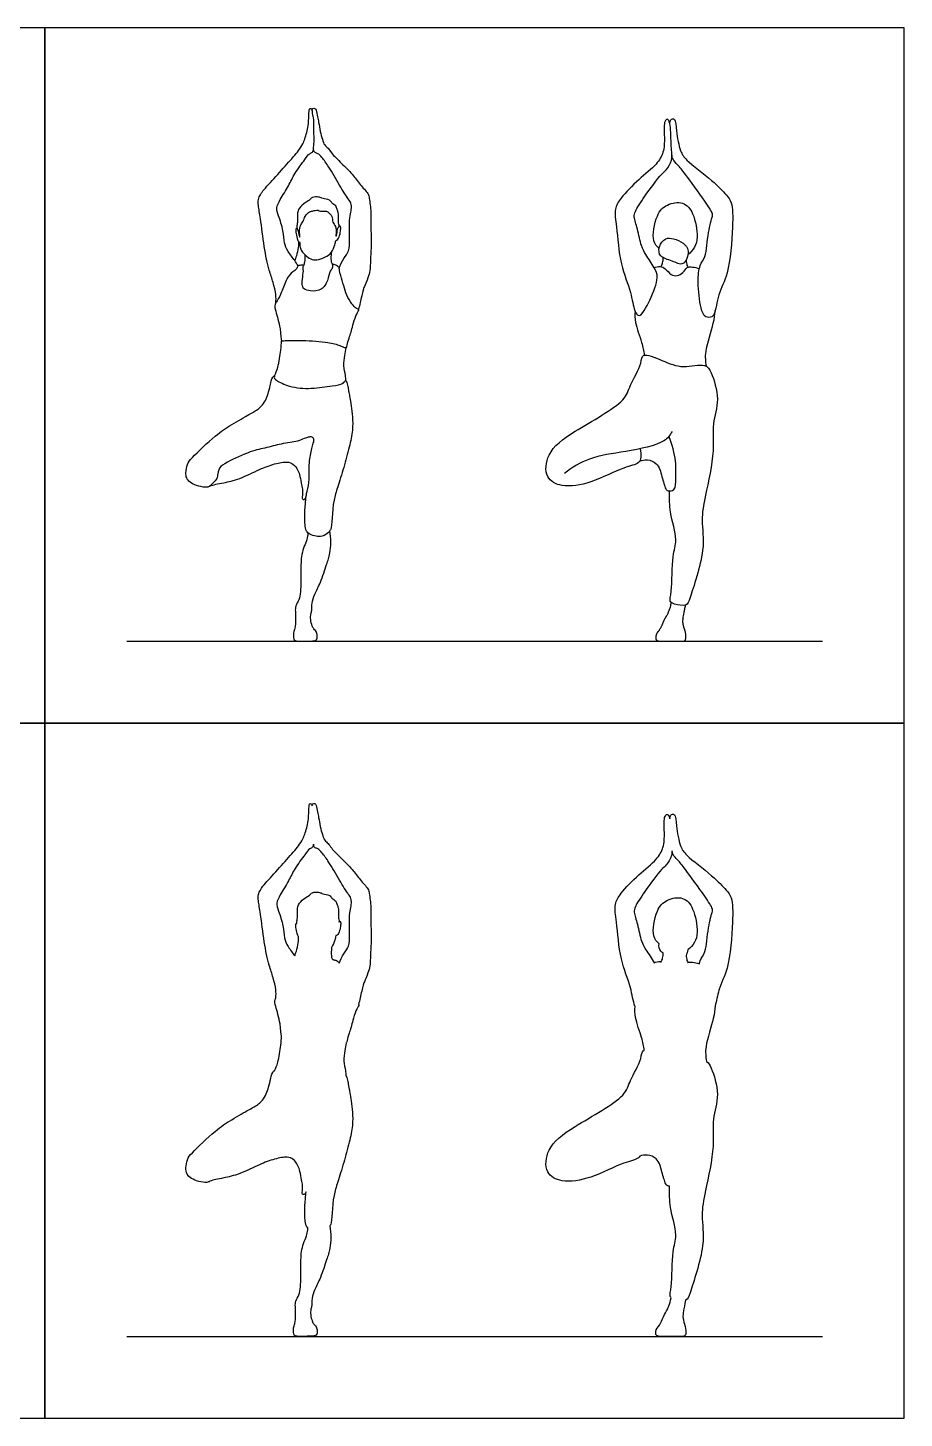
# Model space of a CAD drawing. Header units: millimetres. Extents: x 0.3 to 34.9, y 0.2 to 32.
# Drawn here: x 3.42 to 6.69, y 20.61 to 25.79 of the extents above; entities that cross this region are included whole.
import ezdxf

# ---------------------------------------------------------------- set-up
doc = ezdxf.new("R2010")
doc.units = ezdxf.units.MM
for name, color, linetype, true_color in [('AG-DIAGRAM', 7, 'Continuous', 0xfecc66), ('AG-OUTLINE', 7, 'Continuous', 0x8000ff), ('AG-PEOPLE', 7, 'Continuous', 0x66ccff), ('X-VPRT', 6, 'Continuous', 0xff00ff)]:
    doc.layers.add(name, color=color, linetype=linetype, true_color=true_color)

msp = doc.modelspace()

# ---------------------------------------------------------------- linework, layer by layer
at = {"layer": 'AG-DIAGRAM'}
for points in [[(3.7927, 23.5048), (6.3835, 23.5048)], [(3.7927, 20.914), (6.3835, 20.914)]]:
    msp.add_lwpolyline(points, dxfattribs=at)
at = {"layer": 'AG-OUTLINE'}
for points, knots in [([(4.6558, 22.1511), (4.6579, 22.1595), (4.6621, 22.1744), (4.6722, 22.2237), (4.6771, 22.2343), (4.6923, 22.2705), (4.6996, 22.2942), (4.7007, 22.3572), (4.7051, 22.4021), (4.6996, 22.4659), (4.7034, 22.5097), (4.6963, 22.5645), (4.6926, 22.5831), (4.659, 22.6173), (4.6333, 22.6556), (4.5931, 22.6936), (4.5553, 22.7316), (4.5441, 22.7514), (4.5277, 22.7623), (4.5209, 22.7853), (4.5128, 22.8132), (4.5074, 22.8477), (4.5031, 22.8671), (4.4984, 22.8924), (4.4947, 22.9006), (4.485, 22.9002), (4.4837, 22.8962), (4.4836, 22.8927), (4.4836, 22.8915), (4.4832, 22.8938), (4.4809, 22.8983), (4.4758, 22.9001), (4.472, 22.8976), (4.4706, 22.8715), (4.4688, 22.8226), (4.4522, 22.7746), (4.4372, 22.7466), (4.3935, 22.6967), (4.3442, 22.6413), (4.2958, 22.5892), (4.2909, 22.5778), (4.2804, 22.56), (4.2825, 22.536), (4.292, 22.4848), (4.3027, 22.3851), (4.3212, 22.2983), (4.338, 22.253), (4.3492, 22.206), (4.3486, 22.1855), (4.3479, 22.1755), (4.3466, 22.1734), (4.3427, 22.166), (4.3468, 22.1405), (4.3667, 22.0841), (4.366, 22.0376), (4.3689, 22.0337), (4.3685, 22.0222), (4.3676, 22), (4.3568, 21.9344), (4.3478, 21.9137), (4.3433, 21.9034), (4.3433, 21.9035), (4.3431, 21.9046), (4.3353, 21.9008), (4.3275, 21.8719), (4.3201, 21.8356), (4.3043, 21.7944), (4.2723, 21.7721), (4.2528, 21.7619), (4.1785, 21.7196), (4.1241, 21.6837), (4.0362, 21.6001), (4.017, 21.5759), (4.0118, 21.5419), (4.0139, 21.5222), (4.0273, 21.5048), (4.0524, 21.4927), (4.0829, 21.4872), (4.0955, 21.4881), (4.1003, 21.491), (4.1017, 21.4921), (4.109, 21.4947), (4.1246, 21.4997), (4.1556, 21.5045), (4.2158, 21.5184), (4.2858, 21.5553), (4.3405, 21.5754), (4.3909, 21.5851), (4.4148, 21.5741), (4.4293, 21.5536), (4.4384, 21.5292), (4.4428, 21.4974), (4.4488, 21.4766), (4.4466, 21.4575), (4.4452, 21.4474), (4.4495, 21.4414), (4.4564, 21.4436), (4.4598, 21.4496), (4.4604, 21.4528), (4.4603, 21.4516), (4.4596, 21.4456), (4.4579, 21.4245), (4.4519, 21.3538), (4.4608, 21.3259), (4.4649, 21.3206), (4.4668, 21.3187), (4.4666, 21.3124), (4.4674, 21.2986), (4.4413, 21.2426), (4.4413, 21.1845), (4.4408, 21.0997), (4.436, 21.0694), (4.4202, 21.0458), (4.4203, 21.0243), (4.422, 20.9953), (4.4202, 20.962), (4.412, 20.9469), (4.4139, 20.9229), (4.4194, 20.9125), (4.4568, 20.9137), (4.4703, 20.9149), (4.4872, 20.9141), (4.5013, 20.9183), (4.5014, 20.9309), (4.502, 20.9474), (4.4886, 20.9595), (4.4825, 20.9713), (4.4766, 20.9946), (4.4772, 21.0159), (4.4834, 21.0295), (4.4808, 21.0567), (4.4928, 21.0908), (4.5155, 21.1332), (4.5367, 21.2012), (4.5522, 21.2417), (4.5539, 21.2987), (4.5493, 21.3259), (4.5497, 21.3266), (4.5509, 21.3287), (4.5587, 21.3413), (4.5546, 21.4139), (4.5773, 21.4852), (4.6007, 21.5606), (4.6217, 21.6362), (4.6352, 21.699), (4.6337, 21.7492), (4.6282, 21.7897), (4.6237, 21.8211), (4.6218, 21.8326), (4.618, 21.8503), (4.6169, 21.8629), (4.6117, 21.8818), (4.6094, 21.8853), (4.6084, 21.8852), (4.6084, 21.8852), (4.6082, 21.8917), (4.6084, 21.9052), (4.5975, 21.9406), (4.6051, 21.9787), (4.6076, 21.9985), (4.6094, 22.0082), (4.6094, 22.0083), (4.6099, 22.0084), (4.6126, 22.0096), (4.6126, 22.0207), (4.6217, 22.0446), (4.6335, 22.0859), (4.6435, 22.1249), (4.6565, 22.1462), (4.6577, 22.15), (4.6563, 22.1509), (4.6558, 22.1511)], [-14.148397, -14.148397, -14.148397, -14.148397, -13.85405, -13.45565, -13.241261, -12.894895, -12.592365, -12.145249, -11.741344, -11.289165, -10.889857, -10.472033, -10.220423, -9.834091, -9.433264, -8.998329, -8.576484, -8.305663, -8.0613, -7.785625, -7.467171, -7.129702, -6.861287, -6.572844, -6.410907, -6.263091, -6.132072, -6.074709, -6.074709, -6.074709, -5.922442, -5.790124, -5.667464, -5.383706, -4.96193, -4.560011, -4.237053, -3.776448, -3.251697, -2.779265, -2.577394, -2.329947, -2.054984, -1.643362, -1.053545, -0.506702, -0.103887, 0.289602, 0.607898, 0.607898, 0.607898, 0.716109, 1.009175, 1.48197, 1.87105, 1.87105, 1.87105, 2.211534, 2.676579, 3.011047, 3.011047, 3.011047, 3.019407, 3.154904, 3.613909, 4.21479, 5.262336, 6.096189, 6.473632, 6.98681, 7.498394, 8.121005, 8.448857, 8.761839, 9.015688, 9.27165, 9.564029, 9.890041, 10.103798, 10.193968, 10.193968, 10.193968, 10.472972, 10.791851, 11.246042, 11.764501, 12.213675, 12.616395, 12.911732, 13.330348, 13.624226, 13.956096, 14.22686, 14.477252, 14.659116, 14.796615, 14.940093, 15.108451, 15.108451, 15.108451, 15.175159, 15.454221, 16.744077, 16.922326, 17.031413, 17.031413, 17.031413, 17.282411, 17.720113, 18.181561, 18.708654, 19.02995, 19.323915, 19.586296, 19.9024, 20.232612, 20.474238, 20.751139, 20.93045, 21.423152, 21.636102, 21.973613, 22.347069, 22.540985, 22.77742, 23.012577, 23.223901, 23.50662, 23.771213, 23.989322, 24.282702, 24.626081, 25.033776, 25.515591, 25.904955, 26.429766, 26.429766, 26.429766, 26.478649, 26.599992, 28.03093, 28.540412, 29.06407, 29.576504, 30.039017, 30.445647, 30.820269, 31.141551, 31.334673, 31.685184, 31.897253, 32.155942, 32.265089, 32.265089, 32.265089, 32.265089, 32.520907, 32.868006, 33.228933, 33.543004, 33.543004, 33.543004, 33.544664, 33.581205, 33.774618, 34.187949, 34.722268, 35.096011, 35.379821, 35.48036, 35.524307, 35.524307, 35.524307, 35.524307]), ([(5.9845, 22.146), (5.9884, 22.1618), (5.9984, 22.2181), (6.0368, 22.2832), (6.0506, 22.4538), (6.0501, 22.5478), (6.0245, 22.579), (5.9735, 22.6333), (5.8758, 22.7045), (5.8532, 22.7395), (5.8384, 22.8125), (5.8376, 22.8604), (5.8245, 22.8611), (5.8188, 22.8576), (5.815, 22.8478), (5.8154, 22.8429), (5.8138, 22.8502), (5.8102, 22.8584), (5.8025, 22.8604), (5.7918, 22.8455), (5.7965, 22.7905), (5.7937, 22.7353), (5.7661, 22.6881), (5.6987, 22.636), (5.6328, 22.5684), (5.6067, 22.524), (5.6186, 22.4545), (5.6279, 22.3186), (5.6716, 22.2191), (5.6786, 22.1627), (5.6855, 22.1445), (5.6857, 22.144), (5.6851, 22.1301), (5.6832, 22.1021), (5.7129, 22.027), (5.7175, 21.996), (5.7203, 21.98), (5.7193, 21.9798), (5.71, 21.9768), (5.7123, 21.9446), (5.6628, 21.8662), (5.653, 21.8031), (5.4569, 21.6984), (5.3568, 21.6225), (5.347, 21.5207), (5.4167, 21.4848), (5.524, 21.5013), (5.6374, 21.5622), (5.6929, 21.5723), (5.702, 21.5834), (5.7032, 21.5856), (5.7122, 21.5889), (5.7317, 21.5923), (5.7715, 21.5796), (5.786, 21.5285), (5.7982, 21.4825), (5.8053, 21.4749), (5.8122, 21.474), (5.8141, 21.4739), (5.8141, 21.445), (5.8129, 21.3935), (5.8475, 21.2895), (5.821, 21.2333), (5.8257, 21.103), (5.8133, 21.0673), (5.8191, 21.0597), (5.8207, 21.0584), (5.8148, 21.034), (5.809, 21.0176), (5.7974, 21.0005), (5.7923, 20.9905), (5.7835, 20.9675), (5.7782, 20.9579), (5.7658, 20.9426), (5.7627, 20.9347), (5.7627, 20.9182), (5.7688, 20.914), (5.7932, 20.914), (5.8084, 20.914), (5.8449, 20.914), (5.8575, 20.914), (5.8716, 20.914), (5.8752, 20.919), (5.8754, 20.9388), (5.8737, 20.9489), (5.8664, 20.9697), (5.8644, 20.9791), (5.8637, 20.9959), (5.867, 21.0164), (5.874, 21.0489), (5.874, 21.0489), (5.883, 21.0521), (5.8912, 21.0813), (5.9521, 21.2549), (5.9296, 21.364), (5.9479, 21.4576), (5.9849, 21.6232), (5.9697, 21.7227), (6.0041, 21.8135), (5.9741, 21.9076), (5.9596, 21.9342), (5.9516, 21.939), (5.9495, 21.9573), (5.9437, 21.9931), (5.9806, 22.0998), (5.9825, 22.1302), (5.9845, 22.146)], [0.328828, 0.328828, 0.328828, 0.328828, 0.703979, 1.239426, 1.990243, 2.535684, 2.873308, 3.373026, 3.999855, 4.370848, 4.869511, 5.244413, 5.405974, 5.549356, 5.769011, 5.769011, 5.769011, 5.983414, 6.117739, 6.331197, 6.755218, 7.185029, 7.593814, 8.127219, 8.68644, 9.077512, 9.543682, 10.216371, 10.823769, 11.304168, 11.315872, 11.315872, 11.315872, 11.686767, 12.191904, 12.592144, 12.592144, 12.592144, 12.625046, 12.945132, 13.488637, 13.940145, 14.774957, 15.430523, 15.943706, 16.399118, 16.993751, 17.656444, 18.090148, 18.185007, 18.185007, 18.185007, 18.491801, 18.837089, 19.252714, 19.644519, 19.840744, 19.90922, 19.90922, 19.90922, 20.384917, 20.968771, 21.428169, 22.079394, 22.42724, 22.518707, 22.518707, 22.518707, 22.640993, 22.640993, 22.763279, 22.763279, 22.885565, 22.885565, 23.007852, 23.007852, 23.130138, 23.130138, 23.252424, 23.252424, 23.37471, 23.37471, 23.496996, 23.496996, 23.619283, 23.619283, 23.741569, 23.741569, 23.863855, 23.863855, 23.863855, 23.863891, 24.18978, 24.961259, 25.569481, 26.124731, 26.866931, 27.441166, 27.994946, 28.568033, 28.84545, 28.84545, 28.84545, 29.271671, 29.86676, 30.262368, 30.262368, 30.262368, 30.262368]), ([(4.5819, 22.4583), (4.5819, 22.4584), (4.583, 22.46), (4.5843, 22.4647), (4.5804, 22.4736), (4.5817, 22.4891), (4.581, 22.5112), (4.5757, 22.5225), (4.5733, 22.5378), (4.5552, 22.5461), (4.5497, 22.5603), (4.5228, 22.5624), (4.5168, 22.567), (4.4991, 22.5715), (4.48, 22.5684), (4.4736, 22.5564), (4.4509, 22.5461), (4.4305, 22.5235), (4.4274, 22.5058), (4.43, 22.4799), (4.426, 22.4634), (4.4258, 22.4554), (4.4263, 22.4531), (4.425, 22.4528), (4.4209, 22.4523), (4.4222, 22.4369), (4.4277, 22.4166), (4.4296, 22.405), (4.4318, 22.4033), (4.4318, 22.4033), (4.4322, 22.3958), (4.4322, 22.3812), (4.4245, 22.3496), (4.4205, 22.338), (4.4183, 22.3321), (4.4182, 22.3322), (4.4112, 22.3422), (4.3917, 22.3668), (4.3775, 22.3989), (4.3766, 22.4439), (4.3586, 22.4983), (4.3478, 22.5291), (4.3646, 22.5613), (4.3964, 22.6124), (4.4171, 22.6575), (4.4547, 22.7076), (4.4718, 22.732), (4.4851, 22.7353), (4.4878, 22.7445), (4.4881, 22.7486), (4.4882, 22.7468), (4.4888, 22.742), (4.4937, 22.7339), (4.506, 22.7322), (4.5214, 22.7155), (4.5473, 22.6792), (4.5841, 22.6161), (4.6155, 22.5623), (4.6298, 22.5484), (4.63, 22.5212), (4.6214, 22.4996), (4.6217, 22.4159), (4.6233, 22.3684), (4.5994, 22.3413), (4.5888, 22.3169), (4.5838, 22.3048), (4.5837, 22.3052), (4.5831, 22.3069), (4.5807, 22.31), (4.5736, 22.3155), (4.5638, 22.3178), (4.5606, 22.3185), (4.56, 22.3182), (4.5582, 22.3205), (4.5536, 22.3264), (4.5548, 22.3541), (4.5547, 22.3605), (4.5548, 22.364), (4.5609, 22.3722), (4.5678, 22.3908), (4.5703, 22.4022), (4.5712, 22.4077), (4.5727, 22.4079), (4.5774, 22.4077), (4.5867, 22.4277), (4.5896, 22.4454), (4.5896, 22.4598), (4.5852, 22.4607), (4.5828, 22.4593), (4.5819, 22.4583)], [-4.828881, -4.828881, -4.828881, -4.828881, -4.823957, -4.682353, -4.508478, -4.277934, -4.007051, -3.802046, -3.585402, -3.339436, -3.121239, -2.838793, -2.665771, -2.438038, -2.075727, -1.88364, -1.59406, -1.279938, -1.037308, -0.744674, -0.496917, -0.346581, -0.346581, -0.346581, -0.230708, -0.021656, 0.259826, 0.464353, 0.468754, 0.468754, 0.468754, 0.742884, 1.068212, 1.319066, 1.319066, 1.319066, 1.324984, 1.700742, 2.041787, 2.429239, 2.868756, 3.187157, 3.52257, 3.969717, 4.389042, 4.847229, 5.15489, 5.351459, 5.554675, 5.554675, 5.554675, 5.649711, 5.8307, 6.023823, 6.287141, 6.672655, 7.181634, 7.633507, 7.882983, 8.162373, 8.447505, 8.973857, 9.374497, 9.710085, 10.062567, 10.062567, 10.062567, 10.100052, 10.210388, 10.344656, 10.52068, 10.597072, 10.597072, 10.597072, 10.756953, 11.058632, 11.246877, 11.246877, 11.246877, 11.563631, 11.796667, 11.796667, 11.796667, 11.92208, 12.176081, 12.439731, 12.641969, 12.743657, 12.857231, 12.857231, 12.857231, 12.857231]), ([(5.8235, 22.7231), (5.8241, 22.7186), (5.8268, 22.7069), (5.847, 22.6883), (5.8745, 22.653), (5.9434, 22.5586), (5.9756, 22.5093), (5.9742, 22.4973), (5.9551, 22.4347), (5.9528, 22.3468), (5.9312, 22.3237), (5.926, 22.3068), (5.9251, 22.3026), (5.9171, 22.3061), (5.9016, 22.3088), (5.8875, 22.3094), (5.8825, 22.3075), (5.8813, 22.3101), (5.8789, 22.3154), (5.8761, 22.3279), (5.8758, 22.3342), (5.879, 22.3402), (5.8813, 22.3474), (5.8825, 22.3545), (5.8925, 22.362), (5.9102, 22.3826), (5.9213, 22.4216), (5.9068, 22.5092), (5.867, 22.5555), (5.8018, 22.5438), (5.7626, 22.5039), (5.7459, 22.4032), (5.7671, 22.3857), (5.7751, 22.3773), (5.7737, 22.3669), (5.7767, 22.3527), (5.7874, 22.345), (5.7907, 22.3432), (5.791, 22.3368), (5.7894, 22.3239), (5.7854, 22.3145), (5.7829, 22.3101), (5.7817, 22.3104), (5.7735, 22.3116), (5.7639, 22.3094), (5.7573, 22.3059), (5.7486, 22.3214), (5.7255, 22.3557), (5.7071, 22.3866), (5.6965, 22.4496), (5.6801, 22.4938), (5.686, 22.5185), (5.7216, 22.5722), (5.7823, 22.6553), (5.8027, 22.6687), (5.8215, 22.6984), (5.8234, 22.7175), (5.8235, 22.7231)], [-5.094719, -5.094719, -5.094719, -5.094719, -4.918911, -4.622616, -4.234594, -3.599966, -3.177077, -2.99875, -2.543718, -2.001727, -1.647114, -1.542351, -1.542351, -1.542351, -1.250464, -1.033071, -1.033071, -1.033071, -0.864104, -0.614758, -0.614758, -0.614758, -0.459846, -0.459846, -0.459846, -0.109307, 0.252217, 0.786216, 1.210237, 1.639582, 2.067979, 2.620625, 2.958931, 2.958931, 2.958931, 3.235702, 3.33922, 3.33922, 3.33922, 3.590108, 3.812486, 3.812486, 3.812486, 3.85966, 4.131164, 4.131164, 4.131164, 4.566682, 4.916724, 5.373765, 5.762201, 6.03002, 6.496148, 7.075971, 7.363294, 7.727533, 7.869123, 7.869123, 7.869123, 7.869123])]:
    msp.add_open_spline(points, degree=3, knots=knots, dxfattribs=at)
at = {"layer": 'AG-PEOPLE'}
for points, knots in [([(4.3479, 24.7663), (4.3486, 24.7763), (4.3492, 24.7968), (4.338, 24.8438), (4.3212, 24.8891), (4.3027, 24.9759), (4.292, 25.0756), (4.2825, 25.1268), (4.2804, 25.1508), (4.2909, 25.1686), (4.2958, 25.18), (4.3442, 25.2321), (4.3935, 25.2875), (4.4372, 25.3374), (4.4522, 25.3654), (4.4688, 25.4134), (4.4706, 25.4623), (4.472, 25.4884), (4.4758, 25.4909), (4.4809, 25.4891), (4.4832, 25.4846), (4.4836, 25.4823)], [0, 0, 0, 0, 0.318296, 0.711784, 1.114599, 1.661443, 2.251259, 2.662881, 2.937844, 3.185292, 3.387162, 3.859594, 4.384345, 4.844951, 5.167908, 5.569828, 5.991603, 6.275361, 6.398022, 6.53034, 6.682607, 6.682607, 6.682607, 6.682607]), ([(4.5838, 24.8956), (4.5888, 24.9077), (4.5994, 24.9321), (4.6233, 24.9592), (4.6217, 25.0067), (4.6214, 25.0904), (4.63, 25.112), (4.6298, 25.1392), (4.6155, 25.1531), (4.5841, 25.2069), (4.5473, 25.27), (4.5214, 25.3063), (4.506, 25.323), (4.4937, 25.3247), (4.4877, 25.3346), (4.4883, 25.3461), (4.4922, 25.3741), (4.4878, 25.4023), (4.4909, 25.4483), (4.4844, 25.4699), (4.4831, 25.4851), (4.485, 25.491), (4.4947, 25.4914), (4.4984, 25.4832), (4.5031, 25.4579), (4.5074, 25.4385), (4.5128, 25.404), (4.5209, 25.3761), (4.5277, 25.3531), (4.5441, 25.3422), (4.5553, 25.3224), (4.5931, 25.2844), (4.6333, 25.2464), (4.659, 25.2081), (4.6926, 25.1739), (4.6963, 25.1553), (4.7034, 25.1005), (4.6996, 25.0567), (4.7051, 24.9929), (4.7007, 24.948), (4.6996, 24.885), (4.6923, 24.8613), (4.6771, 24.8251), (4.6722, 24.8145), (4.6621, 24.7652), (4.6579, 24.7503), (4.6558, 24.7419)], [0.018326, 0.018326, 0.018326, 0.018326, 0.370809, 0.706396, 1.107036, 1.633389, 1.91852, 2.19791, 2.447386, 2.899259, 3.408238, 3.793753, 4.05707, 4.250194, 4.431182, 4.625636, 4.925782, 5.245624, 5.6352, 5.914415, 6.132072, 6.263091, 6.410907, 6.572844, 6.861287, 7.129702, 7.467171, 7.785625, 8.0613, 8.305663, 8.576484, 8.998329, 9.433264, 9.834091, 10.220423, 10.472033, 10.889857, 11.289165, 11.741344, 12.145249, 12.592365, 12.894895, 13.241261, 13.45565, 13.85405, 14.148397, 14.148397, 14.148397, 14.148397]), ([(5.7573, 24.8967), (5.7644, 24.8841), (5.7755, 24.8585), (5.7448, 24.7796), (5.7029, 24.7037), (5.6803, 24.7398), (5.6716, 24.8099), (5.6279, 24.9094), (5.6186, 25.0453), (5.6067, 25.1148), (5.6328, 25.1592), (5.6987, 25.2268), (5.7661, 25.2789), (5.7937, 25.3261), (5.7965, 25.3813), (5.7918, 25.4363), (5.8025, 25.4512), (5.811, 25.449), (5.8197, 25.4246), (5.8188, 25.348), (5.828, 25.2993), (5.8027, 25.2595), (5.7823, 25.2461), (5.7216, 25.163), (5.686, 25.1093), (5.6801, 25.0846), (5.6965, 25.0404), (5.7071, 24.9774), (5.7255, 24.9465), (5.7486, 24.9122), (5.7573, 24.8967)], [0, 0, 0, 0, 0.356597, 0.894617, 1.373456, 1.650724, 2.131123, 2.738521, 3.411209, 3.87738, 4.268452, 4.827673, 5.361078, 5.769863, 6.199674, 6.623695, 6.837153, 6.971478, 7.242638, 7.749223, 8.160865, 8.525104, 8.812427, 9.39225, 9.858378, 10.126197, 10.514633, 10.971674, 11.321716, 11.757234, 11.757234, 11.757234, 11.757234]), ([(5.8154, 25.4337), (5.815, 25.4386), (5.8188, 25.4484), (5.8245, 25.4519), (5.8376, 25.4512), (5.8384, 25.4033), (5.8532, 25.3303), (5.8758, 25.2953), (5.9735, 25.2241), (6.0245, 25.1698), (6.0501, 25.1386), (6.0506, 25.0446), (6.0368, 24.874), (5.9958, 24.8044), (5.984, 24.7243), (5.9764, 24.7166), (5.966, 24.711), (5.9453, 24.7095), (5.9273, 24.7496), (5.9189, 24.8417), (5.9237, 24.9065), (5.9528, 24.9376), (5.9551, 25.0255), (5.9742, 25.0881), (5.9756, 25.1001), (5.9434, 25.1494), (5.8745, 25.2438), (5.847, 25.2791), (5.825, 25.2993), (5.8235, 25.3132), (5.8233, 25.3195)], [-5.769011, -5.769011, -5.769011, -5.769011, -5.549356, -5.405974, -5.244413, -4.869511, -4.370848, -3.999855, -3.373026, -2.873308, -2.535684, -1.990243, -1.239426, -0.703979, -0.215215, 0, 0, 0.280756, 0.63179, 1.193651, 1.647114, 2.001727, 2.543718, 2.99875, 3.177077, 3.599966, 4.234594, 4.622616, 4.918911, 5.168553, 5.168553, 5.168553, 5.168553]), ([(4.4306, 24.9037), (4.4265, 24.9103), (4.4185, 24.9237), (4.3917, 24.9576), (4.3775, 24.9897), (4.3766, 25.0347), (4.3586, 25.0891), (4.3478, 25.1199), (4.3646, 25.1521), (4.3964, 25.2032), (4.4171, 25.2483), (4.4547, 25.2984), (4.4718, 25.3228), (4.4851, 25.3261), (4.4878, 25.3353), (4.4881, 25.3394)], [0, 0, 0, 0, 0.279349, 0.655107, 0.996152, 1.383605, 1.823121, 2.141522, 2.476936, 2.924083, 3.343407, 3.801594, 4.109255, 4.305824, 4.509041, 4.509041, 4.509041, 4.509041]), ([(4.4363, 25.0112), (4.4354, 25.0126), (4.4307, 25.0382), (4.4258, 25.042), (4.4258, 25.0535), (4.43, 25.0707), (4.4274, 25.0966), (4.4305, 25.1143), (4.4509, 25.1369), (4.4736, 25.1472), (4.48, 25.1592), (4.4991, 25.1623), (4.5168, 25.1578), (4.5228, 25.1532), (4.5497, 25.1511), (4.5552, 25.1369), (4.5733, 25.1286), (4.5757, 25.1133), (4.581, 25.102), (4.5817, 25.0799), (4.5804, 25.0644), (4.5843, 25.0555), (4.5824, 25.0488), (4.577, 25.0449), (4.5758, 25.0236), (4.5716, 25.0105), (4.5718, 25.0269), (4.5739, 25.0514), (4.557, 25.0653), (4.5597, 25.0891), (4.5445, 25.1013), (4.5374, 25.11), (4.5131, 25.1063), (4.5062, 25.1117), (4.4939, 25.1112), (4.4875, 25.1077), (4.4717, 25.1077), (4.4561, 25.0885), (4.4501, 25.0703), (4.4406, 25.0564), (4.4348, 25.0454), (4.4375, 25.0094), (4.4363, 25.0112)], [0, 0, 0, 0, 0.162387, 0.314937, 0.496917, 0.744674, 1.037308, 1.279938, 1.59406, 1.88364, 2.075727, 2.438038, 2.665771, 2.838793, 3.121239, 3.339436, 3.585402, 3.802046, 4.007051, 4.277934, 4.508478, 4.682353, 4.823957, 4.965316, 5.239086, 5.404212, 5.589336, 5.880218, 6.135998, 6.404611, 6.64777, 6.836731, 7.109545, 7.281873, 7.47323, 7.630268, 7.847689, 8.127942, 8.384428, 8.617657, 8.838174, 9.045955, 9.045955, 9.045955, 9.045955]), ([(5.7751, 24.9681), (5.7671, 24.9765), (5.7459, 24.994), (5.7626, 25.0947), (5.8018, 25.1346), (5.867, 25.1463), (5.9068, 25.1), (5.9213, 25.0124), (5.9102, 24.9734), (5.8925, 24.9528), (5.8825, 24.9453)], [0, 0, 0, 0, 0.338306, 0.890952, 1.319349, 1.748694, 2.172715, 2.706714, 3.068238, 3.418777, 3.418777, 3.418777, 3.418777]), ([(4.4263, 25.0439), (4.425, 25.0436), (4.4209, 25.0431), (4.4222, 25.0277), (4.4277, 25.0074), (4.4301, 24.993), (4.4347, 24.9933), (4.4363, 24.9933)], [0, 0, 0, 0, 0.1158731, 0.3249255, 0.6064069, 0.8109347, 0.9359747, 0.9359747, 0.9359747, 0.9359747]), ([(4.5712, 24.9985), (4.5727, 24.9987), (4.5774, 24.9985), (4.5867, 25.0185), (4.5896, 25.0362), (4.5896, 25.0506), (4.5852, 25.0515), (4.5828, 25.0501), (4.5819, 25.0491)], [0.003542, 0.003542, 0.003542, 0.003542, 0.128955, 0.382955, 0.646606, 0.848844, 0.950531, 1.064106, 1.064106, 1.064106, 1.064106]), ([(4.4318, 24.9941), (4.4322, 24.9866), (4.4322, 24.972), (4.4245, 24.9404), (4.4205, 24.9288), (4.4183, 24.9229)], [0, 0, 0, 0, 0.2741291, 0.5994579, 0.8503114, 0.8503114, 0.8503114, 0.8503114]), ([(4.4363, 24.9933), (4.4365, 24.9888), (4.4379, 24.9727), (4.4438, 24.9586), (4.4568, 24.9435), (4.4774, 24.9275), (4.5006, 24.9244), (4.5318, 24.9348), (4.5569, 24.9523), (4.5678, 24.9816), (4.5703, 24.993), (4.5712, 24.9985)], [0.135976, 0.135976, 0.135976, 0.135976, 0.393013, 0.623283, 0.877842, 1.169652, 1.443735, 1.771181, 2.090399, 2.407152, 2.640188, 2.640188, 2.640188, 2.640188]), ([(5.8646, 24.988), (5.8542, 24.9954), (5.8303, 25.0059), (5.7979, 25.0096), (5.7713, 24.9766), (5.7762, 24.9334), (5.8237, 24.9251), (5.8688, 24.8966), (5.8913, 24.9618), (5.8744, 24.9809), (5.8646, 24.988)], [0, 0, 0, 0, 0.356467, 0.667811, 1.017786, 1.356416, 1.742348, 2.112656, 2.517805, 2.856231, 2.856231, 2.856231, 2.856231]), ([(4.4515, 24.9055), (4.4534, 24.9097), (4.4568, 24.9182), (4.4582, 24.9357), (4.4571, 24.9442)], [0, 0, 0, 0, 0.2135061, 0.5073017, 0.5073017, 0.5073017, 0.5073017]), ([(4.56, 24.909), (4.5582, 24.9113), (4.5536, 24.9172), (4.5548, 24.9449), (4.5547, 24.9513), (4.5548, 24.9548)], [0.0286169, 0.0286169, 0.0286169, 0.0286169, 0.1884979, 0.4901765, 0.6784223, 0.6784223, 0.6784223, 0.6784223]), ([(5.7829, 24.9009), (5.7854, 24.9053), (5.7894, 24.9147), (5.791, 24.9276), (5.7907, 24.934)], [0, 0, 0, 0, 0.2223788, 0.4732661, 0.4732661, 0.4732661, 0.4732661]), ([(5.8758, 24.925), (5.8761, 24.9187), (5.8789, 24.9062), (5.8813, 24.9009), (5.8825, 24.8983)], [0, 0, 0, 0, 0.2493466, 0.4183136, 0.4183136, 0.4183136, 0.4183136]), ([(4.3689, 24.6245), (4.366, 24.6284), (4.3667, 24.6749), (4.3468, 24.7313), (4.3421, 24.7603), (4.3545, 24.7738), (4.3706, 24.8072), (4.3858, 24.8546), (4.4089, 24.8821), (4.425, 24.8893), (4.4284, 24.9041), (4.436, 24.9056), (4.455, 24.9075), (4.4482, 24.9006), (4.4507, 24.8889), (4.4502, 24.877), (4.4449, 24.8463), (4.4468, 24.8254), (4.4528, 24.816), (4.4776, 24.8076), (4.5205, 24.8113), (4.5423, 24.8477), (4.5467, 24.8848), (4.562, 24.8964), (4.5579, 24.9098), (4.5631, 24.9088), (4.5736, 24.9063), (4.5807, 24.9008), (4.5843, 24.8961), (4.584, 24.8895), (4.5891, 24.8663), (4.6009, 24.829), (4.6099, 24.7948), (4.6293, 24.7625), (4.6463, 24.744), (4.6581, 24.7419), (4.6565, 24.737), (4.6435, 24.7157), (4.6335, 24.6767), (4.6217, 24.6354), (4.6126, 24.6115), (4.6126, 24.5982), (4.6017, 24.5991), (4.5848, 24.6086), (4.5382, 24.6206), (4.4516, 24.6269), (4.3801, 24.6256), (4.3718, 24.6237), (4.3696, 24.6236), (4.3689, 24.6245)], [0, 0, 0, 0, 0.38908, 0.861874, 1.154941, 1.385713, 1.735524, 2.152061, 2.492395, 2.727134, 2.930754, 3.095304, 3.315765, 3.443146, 3.637601, 3.841246, 4.165679, 4.42901, 4.607292, 4.893299, 5.261174, 5.62573, 5.974456, 6.219982, 6.392429, 6.499008, 6.675032, 6.8093, 6.919636, 7.099376, 7.383597, 7.74733, 8.095462, 8.451132, 8.740125, 8.914479, 9.015018, 9.298828, 9.672571, 10.20689, 10.62022, 10.813634, 10.973071, 11.22089, 11.614186, 12.177692, 12.656381, 12.807327, 12.90066, 12.90066, 12.90066, 12.90066]), ([(5.7573, 24.8967), (5.7639, 24.9002), (5.7799, 24.9038), (5.7993, 24.8947), (5.8185, 24.8693), (5.8429, 24.8645), (5.866, 24.8774), (5.8778, 24.9006), (5.9004, 24.8998), (5.9171, 24.8969), (5.9251, 24.8934)], [0, 0, 0, 0, 0.271504, 0.530894, 0.848708, 1.120203, 1.406236, 1.684599, 1.940275, 2.232162, 2.232162, 2.232162, 2.232162]), ([(5.6857, 24.7348), (5.6851, 24.7209), (5.6832, 24.6929), (5.7129, 24.6178), (5.7175, 24.5868), (5.7203, 24.5708)], [0, 0, 0, 0, 0.370896, 0.876032, 1.276273, 1.276273, 1.276273, 1.276273]), ([(5.9516, 24.5298), (5.9495, 24.5481), (5.9437, 24.5839), (5.9806, 24.6906), (5.9825, 24.721), (5.9845, 24.7368)], [0, 0, 0, 0, 0.426222, 1.02131, 1.416919, 1.416919, 1.416919, 1.416919]), ([(4.343, 24.4935), (4.3477, 24.5042), (4.3567, 24.5248), (4.3676, 24.5908), (4.3685, 24.613), (4.3689, 24.6245)], [0, 0, 0, 0, 0.341646, 0.806691, 1.147175, 1.147175, 1.147175, 1.147175]), ([(4.6084, 24.476), (4.6082, 24.4825), (4.6084, 24.496), (4.5975, 24.5314), (4.6051, 24.5696), (4.6076, 24.5894), (4.6094, 24.5992)], [0, 0, 0, 0, 0.255818, 0.602916, 0.963843, 1.279679, 1.279679, 1.279679, 1.279679]), ([(5.7043, 24.2222), (5.708, 24.2122), (5.7086, 24.1902), (5.701, 24.1646), (5.6374, 24.153), (5.524, 24.0921), (5.4167, 24.0756), (5.347, 24.1115), (5.3568, 24.2133), (5.4569, 24.2892), (5.653, 24.3939), (5.6628, 24.457), (5.7123, 24.5354), (5.7088, 24.5837), (5.7927, 24.5486), (5.8608, 24.519), (5.9486, 24.5437), (5.9725, 24.5034), (6.0041, 24.4043), (5.9697, 24.3135), (5.9849, 24.214), (5.9479, 24.0484), (5.9296, 23.9548), (5.9521, 23.8457), (5.8912, 23.6721), (5.8803, 23.6332), (5.8329, 23.6417), (5.8115, 23.6529), (5.8257, 23.6938), (5.821, 23.8241), (5.8475, 23.8803), (5.8129, 23.9843), (5.8141, 24.0358), (5.8141, 24.0647)], [0, 0, 0, 0, 0.324724, 0.591855, 1.025559, 1.688252, 2.282886, 2.738298, 3.251481, 3.907047, 4.741858, 5.193366, 5.736872, 6.056958, 6.538248, 7.063165, 7.568724, 7.920737, 8.493825, 9.047604, 9.621839, 10.364039, 10.919289, 11.527511, 12.29899, 12.62488, 12.991496, 13.243217, 13.591062, 14.242287, 14.701686, 15.28554, 15.761236, 15.761236, 15.761236, 15.761236]), ([(4.4086, 24.247), (4.4177, 24.2482), (4.4352, 24.2516), (4.4579, 24.2625), (4.4707, 24.2659), (4.4833, 24.2678), (4.4901, 24.2578), (4.49, 24.2504), (4.4891, 24.247), (4.4867, 24.2406), (4.4819, 24.2282), (4.4728, 24.1772), (4.4706, 24.145), (4.4739, 24.0971), (4.462, 24.0559), (4.4598, 24.0386), (4.4579, 24.0153), (4.4519, 23.9446), (4.4615, 23.9146), (4.4739, 23.9016), (4.4977, 23.8949), (4.5206, 23.8931), (4.5447, 23.9086), (4.5503, 23.9185), (4.5587, 23.9321), (4.5546, 24.0047), (4.5773, 24.076), (4.6007, 24.1514), (4.6217, 24.227), (4.6352, 24.2898), (4.6337, 24.34), (4.6282, 24.3805), (4.6237, 24.4119), (4.6218, 24.4234), (4.618, 24.4411), (4.6169, 24.4537), (4.6117, 24.4727), (4.608, 24.4782), (4.5976, 24.4616), (4.5541, 24.4569), (4.4794, 24.4441), (4.4014, 24.4501), (4.3513, 24.4748), (4.3397, 24.4855), (4.345, 24.4963), (4.3353, 24.4916), (4.3275, 24.4627), (4.3201, 24.4264), (4.3043, 24.3852), (4.2723, 24.3629), (4.2528, 24.3527), (4.1785, 24.3104), (4.1241, 24.2745), (4.0362, 24.1909), (4.017, 24.1667), (4.0118, 24.1327), (4.0139, 24.113), (4.0273, 24.0956), (4.0524, 24.0835), (4.0829, 24.078), (4.0979, 24.079), (4.1079, 24.0883), (4.1275, 24.1071), (4.1309, 24.1234), (4.1347, 24.1535), (4.1686, 24.1735), (4.2533, 24.2138), (4.3123, 24.2253), (4.371, 24.2416), (4.3988, 24.245), (4.4086, 24.247)], [0, 0, 0, 0, 0.303092, 0.590767, 0.802768, 0.995925, 1.182304, 1.37086, 1.37086, 1.37086, 1.631469, 2.039317, 2.378512, 2.778825, 3.154441, 3.39101, 3.670071, 4.959928, 5.138177, 5.366487, 5.654069, 5.932453, 6.235764, 6.420033, 6.541376, 7.972314, 8.481796, 9.005454, 9.517888, 9.980401, 10.387031, 10.761653, 11.082935, 11.276057, 11.626568, 11.838637, 12.097326, 12.207401, 12.420962, 12.79599, 13.306924, 13.827669, 14.251, 14.458832, 14.611478, 14.746974, 15.20598, 15.806861, 16.854407, 17.688259, 18.065702, 18.578881, 19.090464, 19.713075, 20.040928, 20.353909, 20.607758, 20.863721, 21.156099, 21.482112, 21.695869, 21.905651, 22.201214, 22.439697, 22.736866, 23.090336, 23.648857, 24.111412, 24.56966, 24.869303, 24.869303, 24.869303, 24.869303]), ([(5.8238, 24.2859), (5.8151, 24.2732), (5.7984, 24.2402), (5.6462, 24.2097), (5.5161, 24.1927), (5.4515, 24.152), (5.423, 24.1304)], [0, 0, 0, 0, 0.389601, 1.083489, 1.757132, 2.350833, 2.350833, 2.350833, 2.350833]), ([(5.7032, 24.1764), (5.7122, 24.1797), (5.7317, 24.1831), (5.7715, 24.1704), (5.786, 24.1193), (5.7982, 24.0733), (5.8075, 24.0633), (5.8392, 24.0656), (5.8362, 24.1155), (5.8412, 24.1764), (5.8245, 24.2389), (5.8118, 24.2683)], [0, 0, 0, 0, 0.306794, 0.652082, 1.067707, 1.459512, 1.655737, 1.927223, 2.295533, 2.755683, 3.317048, 3.317048, 3.317048, 3.317048]), ([(4.1017, 24.0829), (4.109, 24.0855), (4.1246, 24.0905), (4.1556, 24.0953), (4.2158, 24.1092), (4.2858, 24.1461), (4.3405, 24.1662), (4.3909, 24.1759), (4.4148, 24.1649), (4.4293, 24.1444), (4.4384, 24.12), (4.4428, 24.0882), (4.4488, 24.0674), (4.4466, 24.0483), (4.4452, 24.0382), (4.4495, 24.0322), (4.4568, 24.0345), (4.4603, 24.0413), (4.4606, 24.0449)], [0, 0, 0, 0, 0.279004, 0.597883, 1.052074, 1.570532, 2.019707, 2.422426, 2.717764, 3.13638, 3.430258, 3.762127, 4.032892, 4.283283, 4.465148, 4.602647, 4.746125, 4.936669, 4.936669, 4.936669, 4.936669]), ([(4.4668, 23.9095), (4.4666, 23.9032), (4.4674, 23.8894), (4.4413, 23.8334), (4.4413, 23.7753), (4.4408, 23.6905), (4.436, 23.6602), (4.4202, 23.6366), (4.4203, 23.6151), (4.422, 23.5861), (4.4202, 23.5528), (4.412, 23.5377), (4.4139, 23.5137), (4.4194, 23.5033), (4.4568, 23.5045), (4.4703, 23.5057), (4.4872, 23.5049), (4.5013, 23.5091), (4.5014, 23.5217), (4.502, 23.5382), (4.4886, 23.5503), (4.4825, 23.5621), (4.4766, 23.5854), (4.4772, 23.6067), (4.4834, 23.6203), (4.4808, 23.6475), (4.4928, 23.6816), (4.5155, 23.724), (4.5367, 23.792), (4.5522, 23.8325), (4.5539, 23.8895), (4.5493, 23.9167)], [0.002955, 0.002955, 0.002955, 0.002955, 0.253953, 0.691656, 1.153103, 1.680196, 2.001492, 2.295457, 2.557838, 2.873942, 3.204154, 3.44578, 3.722681, 3.901992, 4.394695, 4.607644, 4.945155, 5.318612, 5.512527, 5.748962, 5.98412, 6.195443, 6.478162, 6.742755, 6.960865, 7.254244, 7.597623, 8.005318, 8.487133, 8.876497, 9.401308, 9.401308, 9.401308, 9.401308])]:
    msp.add_open_spline(points, degree=3, knots=knots, dxfattribs=at)
msp.add_open_spline([(5.8207, 23.6492), (5.8119, 23.6126), (5.7945, 23.587), (5.7813, 23.5525), (5.7627, 23.5296), (5.7627, 23.5048), (5.7993, 23.5048), (5.854, 23.5048), (5.8751, 23.5048), (5.8755, 23.5345), (5.8646, 23.5657), (5.8635, 23.5909), (5.874, 23.6397)], degree=2, dxfattribs=at)
at = {"layer": 'X-VPRT'}
for points in [[(0.2875, 25.7908), (0.2875, 23.2), (3.4879, 23.2), (3.4879, 25.7908)], [(3.4879, 25.7908), (3.4879, 23.2), (6.6883, 23.2), (6.6883, 25.7908)], [(0.2875, 23.2), (0.2875, 20.6092), (3.4879, 20.6092), (3.4879, 23.2)], [(3.4879, 23.2), (3.4879, 20.6092), (6.6883, 20.6092), (6.6883, 23.2)]]:
    msp.add_lwpolyline(points, close=True, dxfattribs=at)

doc.saveas('drawing.dxf')
